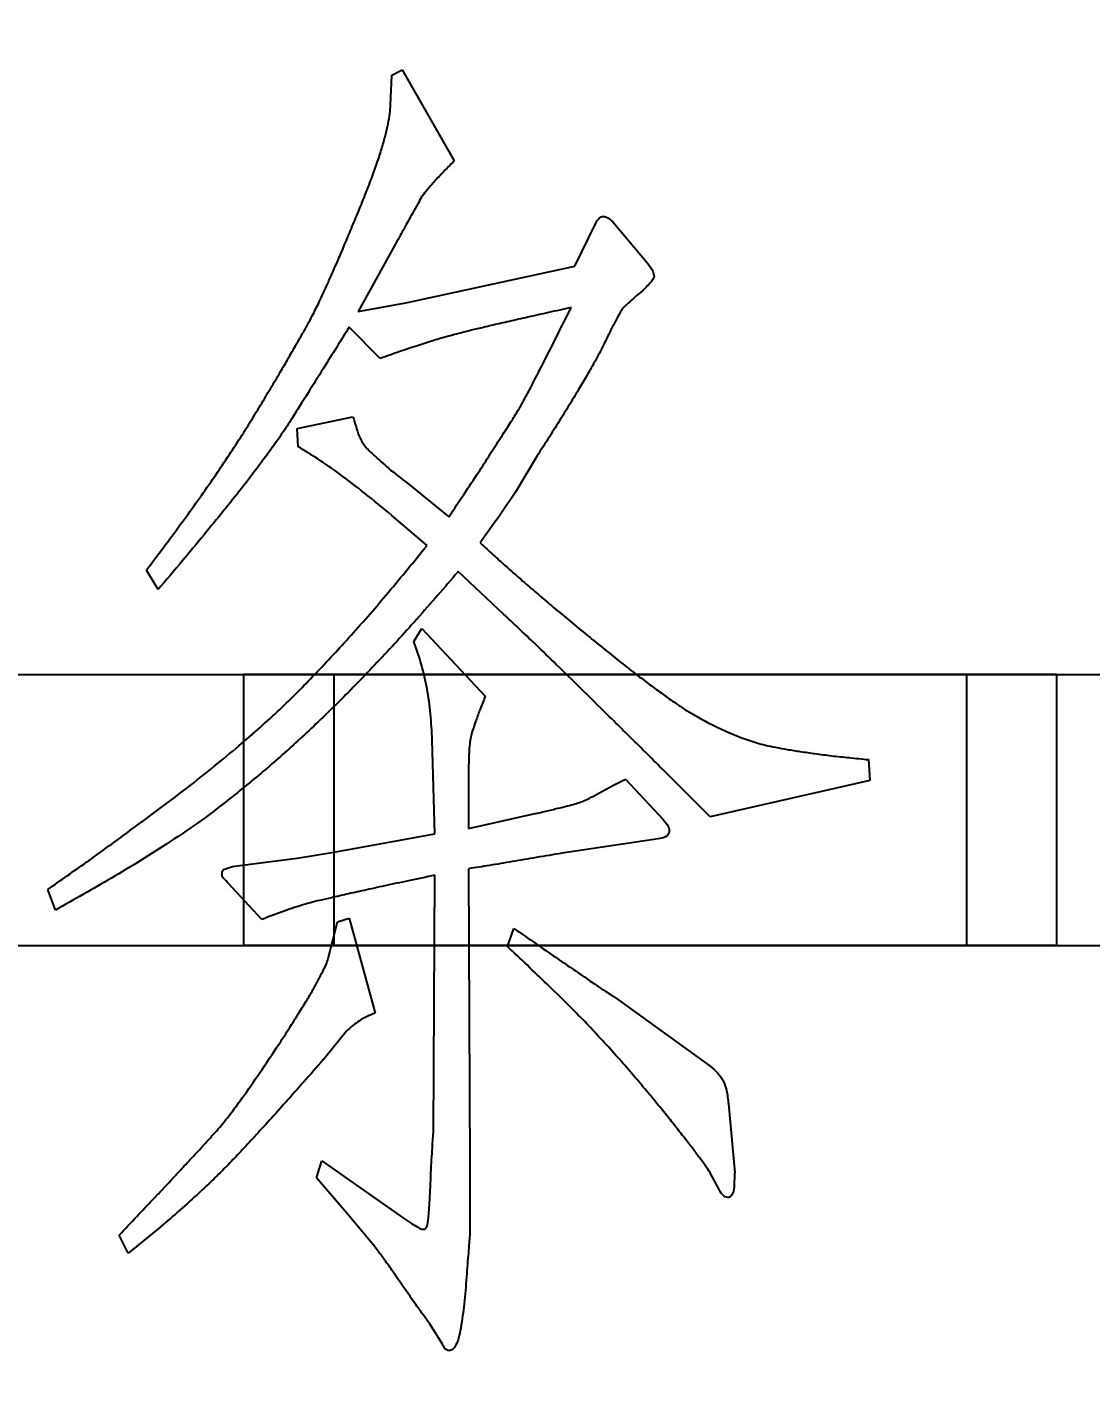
# Model space of a CAD drawing. Header units: millimetres. Extents: x 2 to 292, y 3 to 207.
# Drawn here: x 163.38 to 169.27, y 114 to 121.52 of the extents above; entities that cross this region are included whole.
import ezdxf

# ---------------------------------------------------------------- set-up
doc = ezdxf.new("R2010")
doc.units = ezdxf.units.MM
doc.layers.add('图框', color=7, linetype='Continuous')
doc.styles.add('SLDTEXTSTYLE2', font='TXT', dxfattribs={"width": 0.7})
doc.dimstyles.new('SLDDIMSTYLE2', dxfattribs={"dimtxt": 3.5, "dimasz": 4.08, "dimexe": 0, "dimexo": 0.0625, "dimgap": 0.875, "dimtad": 0, "dimtih": 1, "dimtoh": 1, "dimlfac": 2, "dimrnd": 1e-09, "dimzin": 12, "dimdsep": 46, "dimtxsty": 'SLDTEXTSTYLE2', "dimsah": 1, "dimcen": 0.09, "dimadec": 0, "dimazin": 3, "dimtfac": 1, "dimtofl": 0, "dimtmove": 0, "dimatfit": 3, "dimfxl": 0, "dimfrac": 2, "dimtolj": 1, "dimtzin": 12, "dimarcsym": 0})

# ---------------------------------------------------------------- blocks, each defined once
blk = doc.blocks.new('_D_13')
at = {"layer": '图框'}
for p, q in [((161.5831, 113.4403), (161.5831, 142.8713)), ((154.5831, 141.8553), (161.5831, 141.8553))]:
    blk.add_line(p, q, dxfattribs=at)
blk.add_solid([(161.5831, 141.8553), (157.5031, 142.3633), (157.5031, 141.3473)], dxfattribs=at)
at = {"layer": '图框', "insert": (159.237, 142.8713), "char_height": 3.5, "attachment_point": 1, "rotation": 90, "style": 'SLDTEXTSTYLE2'}
blk.add_mtext('227', dxfattribs=at)
blk = doc.blocks.new('_D_14')
at = {"layer": '图框'}
for p, q in [((172.0831, 113.4403), (172.0831, 142.8713)), ((161.5831, 141.8553), (172.0831, 141.8553))]:
    blk.add_line(p, q, dxfattribs=at)
blk.add_solid([(172.0831, 141.8553), (168.0031, 142.3633), (168.0031, 141.3473)], dxfattribs=at)
at = {"layer": '图框', "insert": (169.737, 142.8713), "char_height": 3.5, "attachment_point": 1, "rotation": 90, "style": 'SLDTEXTSTYLE2'}
blk.add_mtext('248', dxfattribs=at)
blk = doc.blocks.new('_D_15')
at = {"layer": '图框'}
for p, q in [((179.0831, 113.4403), (179.0831, 142.8713)), ((172.0831, 141.8553), (179.0831, 141.8553))]:
    blk.add_line(p, q, dxfattribs=at)
blk.add_solid([(179.0831, 141.8553), (175.0031, 142.3633), (175.0031, 141.3473)], dxfattribs=at)
at = {"layer": '图框', "insert": (176.737, 142.8713), "char_height": 3.5, "attachment_point": 1, "rotation": 90, "style": 'SLDTEXTSTYLE2'}
blk.add_mtext('262', dxfattribs=at)
blk = doc.blocks.new('_D_16')
at = {"layer": '图框'}
for p, q in [((189.5831, 113.4403), (189.5831, 142.8713)), ((179.0831, 141.8553), (189.5831, 141.8553))]:
    blk.add_line(p, q, dxfattribs=at)
blk.add_solid([(189.5831, 141.8553), (185.5031, 142.3633), (185.5031, 141.3473)], dxfattribs=at)
at = {"layer": '图框', "insert": (187.237, 142.8713), "char_height": 3.5, "attachment_point": 1, "rotation": 90, "style": 'SLDTEXTSTYLE2'}
blk.add_mtext('283', dxfattribs=at)

msp = doc.modelspace()

# ---------------------------------------------------------------- linework, layer by layer
at = {"color": 7, "linetype": 'Continuous', "lineweight": 25}
for p, q in [((165.40201156, 121.25850721), (165.45954406, 121.28727346)), ((165.45954406, 121.28727346), (165.74720653, 120.78333141)), ((165.39561906, 121.09336764), (165.40201156, 121.25850721)), ((166.62510979, 120.44559436), (166.81901561, 120.21546438)), ((166.41628814, 120.20161396), (166.53135313, 120.43813644)), ((165.43077781, 120.33798728), (165.21556366, 119.94911023)), ((165.48831031, 120.00025023), (166.41628814, 120.20161396)), ((165.21556366, 119.94911023), (165.48831031, 120.00025023)), ((165.33808657, 119.69021401), (165.16548908, 119.86281149)), ((164.87782661, 119.30240237), (165.18679741, 119.36739278)), ((164.88421911, 119.2011878), (164.87782661, 119.30240237)), ((166.2074665, 119.15111322), (166.08600901, 118.94974948)), ((165.48831031, 118.99982406), (165.71844029, 118.81337616)), ((165.5969828, 118.65462909), (165.40201156, 118.82083408)), ((164.10753042, 118.4106487), (164.04360543, 118.51825577)), ((166.02101859, 118.27427537), (165.76958028, 118.51079785)), ((165.52453447, 118.12298622), (165.56821655, 118.19436913)), ((165.56821655, 118.19436913), (165.91980402, 117.82040791)), ((161.95808136, 117.94026728), (171.70808136, 117.94026728)), ((164.58308136, 117.94026728), (165.08308136, 117.94026728)), ((165.08308136, 117.94026728), (164.58308136, 117.94026728)), ((164.58308136, 116.44026728), (164.58308136, 117.94026728)), ((168.58308136, 117.94026728), (165.08308136, 117.94026728)), ((165.08308136, 116.44026728), (165.08308136, 117.94026728)), ((168.58308136, 117.94026728), (169.08308136, 117.94026728)), ((169.08308136, 117.94026728), (168.58308136, 117.94026728)), ((168.58308136, 117.94026728), (168.58308136, 116.44026728)), ((169.08308136, 117.94026728), (169.08308136, 116.44026728)), ((165.63959946, 117.05863506), (165.62574904, 117.57642751)), ((168.04211384, 117.46882044), (168.04850634, 117.35375545)), ((165.82711278, 117.40383003), (165.82711278, 117.08740131)), ((166.62510979, 117.3249892), (166.6964927, 117.36014795)), ((166.6964927, 117.36014795), (166.90531435, 117.13747588)), ((166.53135313, 117.27384921), (166.62510979, 117.3249892)), ((168.04850634, 117.35375545), (167.16421058, 117.15239172)), ((165.82711278, 117.08740131), (166.17870025, 117.16624213)), ((165.09304075, 116.95742048), (165.63959946, 117.05863506)), ((166.87654811, 117.02986881), (166.34490523, 116.95102798)), ((164.69031329, 116.89988799), (164.87782661, 116.92226174)), ((164.87782661, 116.92226174), (165.09304075, 116.95742048)), ((164.53263163, 116.87857966), (164.69031329, 116.89988799)), ((165.82711278, 116.86472924), (165.83350528, 115.22505313)), ((164.68285537, 116.58345926), (164.49640747, 116.784823)), ((165.63214154, 115.40404311), (165.63959946, 116.82850508)), ((163.53966338, 116.63459926), (163.49704672, 116.74966425)), ((165.05042409, 116.36824512), (165.10049867, 116.56960885)), ((165.10049867, 116.56960885), (165.16548908, 116.59091718)), ((165.16548908, 116.59091718), (165.30932032, 116.06566681)), ((166.04232693, 116.43323553), (166.07855109, 116.53338468)), ((54.33308136, 116.44026728), (191.83308136, 116.44026728)), ((164.58308136, 116.44026728), (165.08308136, 116.44026728)), ((165.08308136, 116.44026728), (164.58308136, 116.44026728)), ((168.58308136, 116.44026728), (165.08308136, 116.44026728)), ((168.58308136, 116.44026728), (169.08308136, 116.44026728)), ((169.08308136, 116.44026728), (168.58308136, 116.44026728)), ((166.63896021, 116.15196555), (167.16421058, 115.77161183)), ((165.15057325, 115.96551765), (165.03550826, 115.82168641)), ((167.26542516, 115.56279018), (167.3005839, 115.18137105)), ((164.98543368, 115.1526048), (165.01419993, 115.24636146)), ((165.01419993, 115.24636146), (165.46700197, 114.92993274)), ((165.83350528, 115.22505313), (165.83350528, 114.83617608)), ((167.21428516, 115.08761439), (167.16421058, 115.18137105)), ((165.15057325, 114.95869898), (164.98543368, 115.1526048)), ((165.3018624, 114.77864358), (165.15057325, 114.95869898)), ((165.46700197, 114.92993274), (165.51068405, 114.90116649)), ((165.51068405, 114.90116649), (165.5458428, 114.87985816)), ((163.94239085, 114.73602692), (163.89231627, 114.83617608)), ((165.68328154, 114.23208488), (165.61083321, 114.34714987))]:
    msp.add_line(p, q, dxfattribs=at)
for points, knots in [([(164.04360543, 118.51825577), (164.10644054, 118.60182372), (164.22725935, 118.76250744), (164.39601238, 118.99787942), (164.54464094, 119.21823309), (164.65330832, 119.39335228), (164.73022962, 119.52378114), (164.78254563, 119.61030455), (164.82827933, 119.68940602), (164.86876891, 119.76027627), (164.90533439, 119.82219319), (164.93449358, 119.87729392), (164.96111838, 119.92252269), (164.98094012, 119.96414326), (165.002107, 120.00472101), (165.02264561, 120.05230261), (165.04867937, 120.10681078), (165.07615253, 120.17080547), (165.10817522, 120.24220437), (165.14241554, 120.32291902), (165.17918692, 120.41191914), (165.21914043, 120.50637604), (165.25745012, 120.60193827), (165.29272768, 120.69304966), (165.32262019, 120.77723353), (165.34737946, 120.85391591), (165.36658846, 120.92367257), (165.38172244, 120.98608956), (165.39206428, 121.04191735), (165.39448802, 121.07699746), (165.39561906, 121.09336764)], [0, 0, 0, 0, 0.1069455138, 0.2056339016, 0.2962099971, 0.3787670385, 0.4163960685, 0.4510968774, 0.4821873252, 0.5098527382, 0.5345894352, 0.5557244472, 0.5736131576, 0.5882342786, 0.6028553995, 0.6204127744, 0.6412174085, 0.664638826, 0.6916379701, 0.7212590801, 0.754316165, 0.7901396611, 0.8261615251, 0.8596233086, 0.8900704361, 0.9175275746, 0.9420284234, 0.9640561652, 0.9832267677, 1, 1, 1, 1]), ([(164.04360543, 118.51825577), (164.10644054, 118.60182372), (164.22725935, 118.76250744), (164.39601238, 118.99787942), (164.54464094, 119.21823309), (164.65330832, 119.39335228), (164.73022962, 119.52378114), (164.78254563, 119.61030455), (164.82827933, 119.68940602), (164.86876891, 119.76027627), (164.90533439, 119.82219319), (164.93449358, 119.87729392), (164.96111838, 119.92252269), (164.98094012, 119.96414326), (165.002107, 120.00472101), (165.02264561, 120.05230261), (165.04867937, 120.10681078), (165.07615253, 120.17080547), (165.10817522, 120.24220437), (165.14241554, 120.32291902), (165.17918692, 120.41191914), (165.21914043, 120.50637604), (165.25745012, 120.60193827), (165.29272768, 120.69304966), (165.32262019, 120.77723353), (165.34737946, 120.85391591), (165.36658846, 120.92367257), (165.38172244, 120.98608956), (165.39206428, 121.04191735), (165.39448802, 121.07699746), (165.39561906, 121.09336764)], [0, 0, 0, 0, 0.1069455138, 0.2056339016, 0.2962099971, 0.3787670385, 0.4163960685, 0.4510968774, 0.4821873252, 0.5098527382, 0.5345894352, 0.5557244472, 0.5736131576, 0.5882342786, 0.6028553995, 0.6204127744, 0.6412174085, 0.664638826, 0.6916379701, 0.7212590801, 0.754316165, 0.7901396611, 0.8261615251, 0.8596233086, 0.8900704361, 0.9175275746, 0.9420284234, 0.9640561652, 0.9832267677, 1, 1, 1, 1]), ([(165.74720653, 120.78333141), (165.72537905, 120.76147065), (165.68543741, 120.72146811), (165.63383373, 120.66542544), (165.59463244, 120.62095251), (165.56609265, 120.58224401), (165.54338025, 120.53947411), (165.51253291, 120.48715679), (165.47482297, 120.41788485), (165.44643095, 120.36638195), (165.43077781, 120.33798728)], [0, 0, 0, 0, 0.1684833789, 0.3083040748, 0.4154592895, 0.4917968585, 0.5698839559, 0.6792058924, 0.8231392548, 1, 1, 1, 1]), ([(165.74720653, 120.78333141), (165.72537905, 120.76147065), (165.68543741, 120.72146811), (165.63383373, 120.66542544), (165.59463244, 120.62095251), (165.56609265, 120.58224401), (165.54338025, 120.53947411), (165.51253291, 120.48715679), (165.47482297, 120.41788485), (165.44643095, 120.36638195), (165.43077781, 120.33798728)], [0, 0, 0, 0, 0.1684833789, 0.3083040748, 0.4154592895, 0.4917968585, 0.5698839559, 0.6792058924, 0.8231392548, 1, 1, 1, 1]), ([(166.53135313, 120.43813644), (166.53668665, 120.44813757), (166.5459431, 120.4654948), (166.57301548, 120.48048197), (166.60204182, 120.46860172), (166.61658468, 120.45409707), (166.62510979, 120.44559436)], [0, 0, 0, 0, 0.279890712, 0.4857578938, 0.6985484776, 1, 1, 1, 1]), ([(166.53135313, 120.43813644), (166.53668665, 120.44813757), (166.5459431, 120.4654948), (166.57301548, 120.48048197), (166.60204182, 120.46860172), (166.61658468, 120.45409707), (166.62510979, 120.44559436)], [0, 0, 0, 0, 0.279890712, 0.4857578938, 0.6985484776, 1, 1, 1, 1]), ([(166.85523977, 120.14408147), (166.8530828, 120.13819518), (166.84785794, 120.12393681), (166.82799583, 120.10470521), (166.80510139, 120.07707347), (166.77188117, 120.05054858), (166.7400946, 120.02277105), (166.71386044, 119.99774916), (166.69293263, 119.98008653), (166.67664835, 119.96320748), (166.66202382, 119.937741), (166.64076339, 119.89782286), (166.60980428, 119.83884236), (166.58037694, 119.77580259), (166.54918149, 119.71465743), (166.51821899, 119.65876), (166.48172049, 119.59386408), (166.43819622, 119.52137414), (166.38921376, 119.44038712), (166.33448982, 119.35104142), (166.27299125, 119.25398931), (166.2298543, 119.18626283), (166.2074665, 119.15111322)], [0, 0, 0, 0, 0.0155806395, 0.0377410571, 0.06804773, 0.1059822481, 0.1439167662, 0.1742234392, 0.1969687584, 0.2127524115, 0.2328008729, 0.2703240216, 0.3265857608, 0.4000022873, 0.4450887127, 0.4989878471, 0.5605135071, 0.6321188978, 0.7113743041, 0.7982840468, 0.8953106922, 1, 1, 1, 1]), ([(166.85523977, 120.14408147), (166.8530828, 120.13819518), (166.84785794, 120.12393681), (166.82799583, 120.10470521), (166.80510139, 120.07707347), (166.77188117, 120.05054858), (166.7400946, 120.02277105), (166.71386044, 119.99774916), (166.69293263, 119.98008653), (166.67664835, 119.96320748), (166.66202382, 119.937741), (166.64076339, 119.89782286), (166.60980428, 119.83884236), (166.58037694, 119.77580259), (166.54918149, 119.71465743), (166.51821899, 119.65876), (166.48172049, 119.59386408), (166.43819622, 119.52137414), (166.38921376, 119.44038712), (166.33448982, 119.35104142), (166.27299125, 119.25398931), (166.2298543, 119.18626283), (166.2074665, 119.15111322)], [0, 0, 0, 0, 0.0155806395, 0.0377410571, 0.06804773, 0.1059822481, 0.1439167662, 0.1742234392, 0.1969687584, 0.2127524115, 0.2328008729, 0.2703240216, 0.3265857608, 0.4000022873, 0.4450887127, 0.4989878471, 0.5605135071, 0.6321188978, 0.7113743041, 0.7982840468, 0.8953106922, 1, 1, 1, 1]), ([(166.81901561, 120.21546438), (166.82963904, 120.20189995), (166.84653315, 120.18032886), (166.8528829, 120.1538936), (166.85523977, 120.14408147)], [0, 0, 0, 0, 0.6288241685, 1, 1, 1, 1]), ([(166.81901561, 120.21546438), (166.82963904, 120.20189995), (166.84653315, 120.18032886), (166.8528829, 120.1538936), (166.85523977, 120.14408147)], [0, 0, 0, 0, 0.6288241685, 1, 1, 1, 1]), ([(166.39497981, 119.97148398), (166.35306972, 119.96226784), (166.27312452, 119.94468767), (166.15907623, 119.91932331), (166.05701463, 119.89528754), (165.96605367, 119.87605121), (165.88730748, 119.855693), (165.81930854, 119.84110273), (165.7636423, 119.82514233), (165.70288918, 119.8098586), (165.63075817, 119.78854956), (165.54095163, 119.75994971), (165.44235068, 119.72650837), (165.37393803, 119.70269391), (165.33808657, 119.69021401)], [0, 0, 0, 0, 0.1175947467, 0.2243167665, 0.3201679236, 0.4049331863, 0.4790514932, 0.543025511, 0.5954350684, 0.6376890044, 0.7146904112, 0.8014873256, 0.8959699989, 1, 1, 1, 1]), ([(166.39497981, 119.97148398), (166.35306972, 119.96226784), (166.27312452, 119.94468767), (166.15907623, 119.91932331), (166.05701463, 119.89528754), (165.96605367, 119.87605121), (165.88730748, 119.855693), (165.81930854, 119.84110273), (165.7636423, 119.82514233), (165.70288918, 119.8098586), (165.63075817, 119.78854956), (165.54095163, 119.75994971), (165.44235068, 119.72650837), (165.37393803, 119.70269391), (165.33808657, 119.69021401)], [0, 0, 0, 0, 0.1175947467, 0.2243167665, 0.3201679236, 0.4049331863, 0.4790514932, 0.543025511, 0.5954350684, 0.6376890044, 0.7146904112, 0.8014873256, 0.8959699989, 1, 1, 1, 1]), ([(165.71844029, 118.81337616), (165.74677203, 118.85640056), (165.8004559, 118.93792453), (165.87794534, 119.05295008), (165.94505066, 119.15654695), (166.00302539, 119.24786368), (166.05347819, 119.32552156), (166.09447939, 119.3905777), (166.1251731, 119.44384576), (166.15757689, 119.50222211), (166.1967363, 119.57945378), (166.25253075, 119.68667342), (166.31948951, 119.82047411), (166.36834875, 119.91821153), (166.39497981, 119.97148398)], [0, 0, 0, 0, 0.1150717431, 0.2180414985, 0.3097967858, 0.3907791034, 0.459654414, 0.5166669904, 0.5625206224, 0.5969628459, 0.6657970274, 0.7559156423, 0.866960143, 1, 1, 1, 1]), ([(165.71844029, 118.81337616), (165.74677203, 118.85640056), (165.8004559, 118.93792453), (165.87794534, 119.05295008), (165.94505066, 119.15654695), (166.00302539, 119.24786368), (166.05347819, 119.32552156), (166.09447939, 119.3905777), (166.1251731, 119.44384576), (166.15757689, 119.50222211), (166.1967363, 119.57945378), (166.25253075, 119.68667342), (166.31948951, 119.82047411), (166.36834875, 119.91821153), (166.39497981, 119.97148398)], [0, 0, 0, 0, 0.1150717431, 0.2180414985, 0.3097967858, 0.3907791034, 0.459654414, 0.5166669904, 0.5625206224, 0.5969628459, 0.6657970274, 0.7559156423, 0.866960143, 1, 1, 1, 1]), ([(165.16548908, 119.86281149), (165.14281481, 119.82619803), (165.09518697, 119.74929058), (165.01886807, 119.62861033), (164.93635449, 119.49577302), (164.86159254, 119.37647013), (164.7935841, 119.27106144), (164.72893624, 119.1805828), (164.65344383, 119.07879679), (164.56718361, 118.96524583), (164.46777884, 118.84244931), (164.35809206, 118.70816443), (164.23739833, 118.56255618), (164.15206146, 118.46273699), (164.10753042, 118.4106487)], [0, 0, 0, 0, 0.0717867522, 0.15078978265, 0.23801291925, 0.33245285527, 0.38548770816, 0.44707991192, 0.51776468459, 0.59673887656, 0.68475394893, 0.7810950886, 0.88576961566, 1, 1, 1, 1]), ([(165.16548908, 119.86281149), (165.14281481, 119.82619803), (165.09518697, 119.74929058), (165.01886807, 119.62861033), (164.93635449, 119.49577302), (164.86159254, 119.37647013), (164.7935841, 119.27106144), (164.72893624, 119.1805828), (164.65344383, 119.07879679), (164.56718361, 118.96524583), (164.46777884, 118.84244931), (164.35809206, 118.70816443), (164.23739833, 118.56255618), (164.15206146, 118.46273699), (164.10753042, 118.4106487)], [0, 0, 0, 0, 0.0717867522, 0.15078978265, 0.23801291925, 0.33245285527, 0.38548770816, 0.44707991192, 0.51776468459, 0.59673887656, 0.68475394893, 0.7810950886, 0.88576961566, 1, 1, 1, 1]), ([(165.18679741, 119.36739278), (165.19253769, 119.34896387), (165.204985, 119.30900228), (165.22112714, 119.25277901), (165.25528055, 119.19751362), (165.31209855, 119.14581904), (165.38932239, 119.07511323), (165.45264581, 119.02695011), (165.48831031, 118.99982406)], [0, 0, 0, 0, 0.1185392581, 0.2570427665, 0.3568163485, 0.5124286805, 0.72539404, 1, 1, 1, 1]), ([(165.18679741, 119.36739278), (165.19253769, 119.34896387), (165.204985, 119.30900228), (165.22112714, 119.25277901), (165.25528055, 119.19751362), (165.31209855, 119.14581904), (165.38932239, 119.07511323), (165.45264581, 119.02695011), (165.48831031, 118.99982406)], [0, 0, 0, 0, 0.1185392581, 0.2570427665, 0.3568163485, 0.5124286805, 0.72539404, 1, 1, 1, 1]), ([(165.40201156, 118.82083408), (165.35184196, 118.86235401), (165.25756326, 118.94037825), (165.12107776, 119.04529923), (164.99889785, 119.13123791), (164.9203174, 119.17916914), (164.88421911, 119.2011878)], [0, 0, 0, 0, 0.30372673111, 0.57076320858, 0.80281717399, 1, 1, 1, 1]), ([(165.40201156, 118.82083408), (165.35184196, 118.86235401), (165.25756326, 118.94037825), (165.12107776, 119.04529923), (164.99889785, 119.13123791), (164.9203174, 119.17916914), (164.88421911, 119.2011878)], [0, 0, 0, 0, 0.30372673111, 0.57076320858, 0.80281717399, 1, 1, 1, 1]), ([(166.08600901, 118.94974948), (166.05679946, 118.90588202), (165.99372253, 118.81115186), (165.92691057, 118.71901515), (165.89103777, 118.66954492)], [0, 0, 0, 0, 0.4630780735, 1, 1, 1, 1]), ([(166.08600901, 118.94974948), (166.05679946, 118.90588202), (165.99372253, 118.81115186), (165.92691057, 118.71901515), (165.89103777, 118.66954492)], [0, 0, 0, 0, 0.4630780735, 1, 1, 1, 1]), ([(163.49704672, 116.74966425), (163.56927907, 116.80025268), (163.70900921, 116.89811365), (163.9090792, 117.04301153), (164.09343584, 117.17981558), (164.26306303, 117.30638055), (164.41471823, 117.42774577), (164.55091051, 117.5401641), (164.6714998, 117.64442826), (164.81364215, 117.77471735), (164.98141543, 117.94428511), (165.18249424, 118.16173439), (165.38966199, 118.39978156), (165.52644557, 118.56792175), (165.5969828, 118.65462909)], [0, 0, 0, 0, 0.0928729153, 0.1796583589, 0.2601490801, 0.3346541224, 0.4025291484, 0.4646884604, 0.5206328414, 0.5703985351, 0.6677241559, 0.7717372516, 0.8822883603, 1, 1, 1, 1]), ([(163.49704672, 116.74966425), (163.56927907, 116.80025268), (163.70900921, 116.89811365), (163.9090792, 117.04301153), (164.09343584, 117.17981558), (164.26306303, 117.30638055), (164.41471823, 117.42774577), (164.55091051, 117.5401641), (164.6714998, 117.64442826), (164.81364215, 117.77471735), (164.98141543, 117.94428511), (165.18249424, 118.16173439), (165.38966199, 118.39978156), (165.52644557, 118.56792175), (165.5969828, 118.65462909)], [0, 0, 0, 0, 0.0928729153, 0.1796583589, 0.2601490801, 0.3346541224, 0.4025291484, 0.4646884604, 0.5206328414, 0.5703985351, 0.6677241559, 0.7717372516, 0.8822883603, 1, 1, 1, 1]), ([(165.89103777, 118.66954492), (165.90731147, 118.65420576), (165.94170016, 118.62179188), (165.99755229, 118.57185038), (166.05935779, 118.5160628), (166.12871913, 118.45544922), (166.20502657, 118.38968866), (166.28857492, 118.31911789), (166.37873698, 118.24377344), (166.47356703, 118.1656481), (166.56834203, 118.0885209), (166.65887361, 118.0160275), (166.74266192, 117.9502916), (166.81933392, 117.89114257), (166.89032171, 117.84018577), (166.95344652, 117.79445792), (167.00998437, 117.75559345), (167.10518215, 117.69725653), (167.23966749, 117.62698408), (167.37849955, 117.57311778), (167.4731998, 117.54766007), (167.52948939, 117.53616249), (167.59382757, 117.52470272), (167.66697312, 117.51281131), (167.74870232, 117.50135997), (167.83884757, 117.48941904), (167.93765847, 117.47902667), (168.00624069, 117.47232557), (168.04211384, 117.46882044)], [0, 0, 0, 0, 0.0265178099, 0.0560359806, 0.08884089, 0.1252485364, 0.1652625239, 0.2082920246, 0.2549329907, 0.3045941861, 0.3539886102, 0.3998299083, 0.4421214978, 0.4802773524, 0.5146452663, 0.5457319548, 0.5727138616, 0.5959715195, 0.6780961654, 0.7523262054, 0.7719392869, 0.7943226471, 0.8204259064, 0.8494350004, 0.8821912178, 0.9182857585, 0.9572579104, 1, 1, 1, 1]), ([(165.89103777, 118.66954492), (165.90731147, 118.65420576), (165.94170016, 118.62179188), (165.99755229, 118.57185038), (166.05935779, 118.5160628), (166.12871913, 118.45544922), (166.20502657, 118.38968866), (166.28857492, 118.31911789), (166.37873698, 118.24377344), (166.47356703, 118.1656481), (166.56834203, 118.0885209), (166.65887361, 118.0160275), (166.74266192, 117.9502916), (166.81933392, 117.89114257), (166.89032171, 117.84018577), (166.95344652, 117.79445792), (167.00998437, 117.75559345), (167.10518215, 117.69725653), (167.23966749, 117.62698408), (167.37849955, 117.57311778), (167.4731998, 117.54766007), (167.52948939, 117.53616249), (167.59382757, 117.52470272), (167.66697312, 117.51281131), (167.74870232, 117.50135997), (167.83884757, 117.48941904), (167.93765847, 117.47902667), (168.00624069, 117.47232557), (168.04211384, 117.46882044)], [0, 0, 0, 0, 0.0265178099, 0.0560359806, 0.08884089, 0.1252485364, 0.1652625239, 0.2082920246, 0.2549329907, 0.3045941861, 0.3539886102, 0.3998299083, 0.4421214978, 0.4802773524, 0.5146452663, 0.5457319548, 0.5727138616, 0.5959715195, 0.6780961654, 0.7523262054, 0.7719392869, 0.7943226471, 0.8204259064, 0.8494350004, 0.8821912178, 0.9182857585, 0.9572579104, 1, 1, 1, 1]), ([(165.76958028, 118.51079785), (165.69372542, 118.42228411), (165.5470421, 118.25112185), (165.32636859, 118.01024637), (165.11465404, 117.79272963), (164.91168202, 117.59806985), (164.71739605, 117.42447684), (164.5302534, 117.27141904), (164.35315131, 117.13333649), (164.12754235, 116.98136835), (163.85847082, 116.81488016), (163.64338979, 116.69325501), (163.53966338, 116.63459926)], [0, 0, 0, 0, 0.1191722348, 0.2304476879, 0.3339219269, 0.4294513411, 0.5179190904, 0.6002050058, 0.6766023471, 0.7474002734, 0.8781795772, 1, 1, 1, 1]), ([(165.76958028, 118.51079785), (165.69372542, 118.42228411), (165.5470421, 118.25112185), (165.32636859, 118.01024637), (165.11465404, 117.79272963), (164.91168202, 117.59806985), (164.71739605, 117.42447684), (164.5302534, 117.27141904), (164.35315131, 117.13333649), (164.12754235, 116.98136835), (163.85847082, 116.81488016), (163.64338979, 116.69325501), (163.53966338, 116.63459926)], [0, 0, 0, 0, 0.1191722348, 0.2304476879, 0.3339219269, 0.4294513411, 0.5179190904, 0.6002050058, 0.6766023471, 0.7474002734, 0.8781795772, 1, 1, 1, 1]), ([(167.16421058, 117.15239172), (167.09534841, 117.22132336), (166.96383559, 117.35296884), (166.77533948, 117.54056824), (166.60483925, 117.70851048), (166.45332317, 117.85851814), (166.31929647, 117.9887017), (166.20443538, 118.1015255), (166.10617929, 118.19358298), (166.04727795, 118.24939382), (166.02101859, 118.27427537)], [0, 0, 0, 0, 0.18248695643, 0.34851312679, 0.49808013671, 0.63071574477, 0.74783571897, 0.84802535012, 0.9322467579, 1, 1, 1, 1]), ([(167.16421058, 117.15239172), (167.09534841, 117.22132336), (166.96383559, 117.35296884), (166.77533948, 117.54056824), (166.60483925, 117.70851048), (166.45332317, 117.85851814), (166.31929647, 117.9887017), (166.20443538, 118.1015255), (166.10617929, 118.19358298), (166.04727795, 118.24939382), (166.02101859, 118.27427537)], [0, 0, 0, 0, 0.18248695643, 0.34851312679, 0.49808013671, 0.63071574477, 0.74783571897, 0.84802535012, 0.9322467579, 1, 1, 1, 1]), ([(165.62574904, 117.57642751), (165.62322758, 117.6247812), (165.61825989, 117.72004587), (165.59930578, 117.85989102), (165.56844881, 117.99433658), (165.53912705, 118.0802364), (165.52453447, 118.12298622)], [0, 0, 0, 0, 0.2601205471, 0.5124800636, 0.7573756307, 1, 1, 1, 1]), ([(165.62574904, 117.57642751), (165.62322758, 117.6247812), (165.61825989, 117.72004587), (165.59930578, 117.85989102), (165.56844881, 117.99433658), (165.53912705, 118.0802364), (165.52453447, 118.12298622)], [0, 0, 0, 0, 0.2601205471, 0.5124800636, 0.7573756307, 1, 1, 1, 1]), ([(165.91980402, 117.82040791), (165.91005453, 117.79632045), (165.89221043, 117.75223411), (165.87007923, 117.69126408), (165.85259475, 117.64251387), (165.84048911, 117.6020904), (165.83358107, 117.56279674), (165.82970014, 117.51826444), (165.82789478, 117.4642184), (165.82738873, 117.42513943), (165.82711278, 117.40383003)], [0, 0, 0, 0, 0.18074486476, 0.33081025038, 0.4511266113, 0.54105054249, 0.62391029021, 0.72813659643, 0.85175539195, 1, 1, 1, 1]), ([(165.91980402, 117.82040791), (165.91005453, 117.79632045), (165.89221043, 117.75223411), (165.87007923, 117.69126408), (165.85259475, 117.64251387), (165.84048911, 117.6020904), (165.83358107, 117.56279674), (165.82970014, 117.51826444), (165.82789478, 117.4642184), (165.82738873, 117.42513943), (165.82711278, 117.40383003)], [0, 0, 0, 0, 0.18074486476, 0.33081025038, 0.4511266113, 0.54105054249, 0.62391029021, 0.72813659643, 0.85175539195, 1, 1, 1, 1]), ([(166.17870025, 117.16624213), (166.20430879, 117.17176244), (166.25206506, 117.18205702), (166.31712209, 117.19852094), (166.37111451, 117.21064052), (166.42462249, 117.2259303), (166.47841432, 117.24359974), (166.5149028, 117.26444942), (166.53135313, 117.27384921)], [0, 0, 0, 0, 0.21220709789, 0.39573593008, 0.54367782655, 0.66026399579, 0.84683470237, 1, 1, 1, 1]), ([(166.17870025, 117.16624213), (166.20430879, 117.17176244), (166.25206506, 117.18205702), (166.31712209, 117.19852094), (166.37111451, 117.21064052), (166.42462249, 117.2259303), (166.47841432, 117.24359974), (166.5149028, 117.26444942), (166.53135313, 117.27384921)], [0, 0, 0, 0, 0.21220709789, 0.39573593008, 0.54367782655, 0.66026399579, 0.84683470237, 1, 1, 1, 1]), ([(166.90531435, 117.13747588), (166.91522847, 117.1252279), (166.93189505, 117.10463786), (166.94263892, 117.06628159), (166.91755951, 117.03499807), (166.89210174, 117.03181409), (166.87654811, 117.02986881)], [0, 0, 0, 0, 0.30797930404, 0.51774275661, 0.70536089227, 1, 1, 1, 1]), ([(166.90531435, 117.13747588), (166.91522847, 117.1252279), (166.93189505, 117.10463786), (166.94263892, 117.06628159), (166.91755951, 117.03499807), (166.89210174, 117.03181409), (166.87654811, 117.02986881)], [0, 0, 0, 0, 0.30797930404, 0.51774275661, 0.70536089227, 1, 1, 1, 1]), ([(166.34490523, 116.95102798), (166.29733219, 116.9427673), (166.20506286, 116.92674547), (166.07100607, 116.90502536), (165.94626373, 116.88281028), (165.865849, 116.87060743), (165.82711278, 116.86472924)], [0, 0, 0, 0, 0.2759410108, 0.5351957356, 0.776101176, 1, 1, 1, 1]), ([(166.34490523, 116.95102798), (166.29733219, 116.9427673), (166.20506286, 116.92674547), (166.07100607, 116.90502536), (165.94626373, 116.88281028), (165.865849, 116.87060743), (165.82711278, 116.86472924)], [0, 0, 0, 0, 0.2759410108, 0.5351957356, 0.776101176, 1, 1, 1, 1]), ([(164.49640747, 116.784823), (164.4891698, 116.79290344), (164.47793397, 116.80544758), (164.46191093, 116.82190833), (164.46253586, 116.83694698), (164.46151891, 116.85465908), (164.4924003, 116.8705676), (164.51632795, 116.87533279), (164.53263163, 116.87857966)], [0, 0, 0, 0, 0.2162821225, 0.3357581051, 0.4193797598, 0.5030014144, 0.6613581088, 1, 1, 1, 1]), ([(164.49640747, 116.784823), (164.4891698, 116.79290344), (164.47793397, 116.80544758), (164.46191093, 116.82190833), (164.46253586, 116.83694698), (164.46151891, 116.85465908), (164.4924003, 116.8705676), (164.51632795, 116.87533279), (164.53263163, 116.87857966)], [0, 0, 0, 0, 0.2162821225, 0.3357581051, 0.4193797598, 0.5030014144, 0.6613581088, 1, 1, 1, 1]), ([(165.63959946, 116.82850508), (165.59095966, 116.81814091), (165.49865319, 116.79847224), (165.3680409, 116.77168188), (165.25406861, 116.74508091), (165.15534916, 116.72461185), (165.07325653, 116.70482065), (165.00652426, 116.6905648), (164.95653219, 116.6777173), (164.89116453, 116.65937401), (164.80116678, 116.62959289), (164.72390816, 116.59946714), (164.68285537, 116.58345926)], [0, 0, 0, 0, 0.1508351421, 0.2862483386, 0.4043636726, 0.5057731661, 0.5919965358, 0.6604592989, 0.7127079043, 0.7485130033, 0.8663677542, 1, 1, 1, 1]), ([(165.63959946, 116.82850508), (165.59095966, 116.81814091), (165.49865319, 116.79847224), (165.3680409, 116.77168188), (165.25406861, 116.74508091), (165.15534916, 116.72461185), (165.07325653, 116.70482065), (165.00652426, 116.6905648), (164.95653219, 116.6777173), (164.89116453, 116.65937401), (164.80116678, 116.62959289), (164.72390816, 116.59946714), (164.68285537, 116.58345926)], [0, 0, 0, 0, 0.1508351421, 0.2862483386, 0.4043636726, 0.5057731661, 0.5919965358, 0.6604592989, 0.7127079043, 0.7485130033, 0.8663677542, 1, 1, 1, 1]), ([(166.07855109, 116.53338468), (166.11949898, 116.50548324), (166.19627189, 116.45317103), (166.30231544, 116.37755261), (166.39552293, 116.31524845), (166.47289658, 116.26226726), (166.53489959, 116.21890654), (166.58274286, 116.18732941), (166.61548953, 116.16554321), (166.63289619, 116.15547355), (166.63896021, 116.15196555)], [0, 0, 0, 0, 0.2192546319, 0.4110789008, 0.5762718688, 0.7153194902, 0.826039548, 0.9110306289, 0.9690054584, 1, 1, 1, 1]), ([(166.07855109, 116.53338468), (166.11949898, 116.50548324), (166.19627189, 116.45317103), (166.30231544, 116.37755261), (166.39552293, 116.31524845), (166.47289658, 116.26226726), (166.53489959, 116.21890654), (166.58274286, 116.18732941), (166.61548953, 116.16554321), (166.63289619, 116.15547355), (166.63896021, 116.15196555)], [0, 0, 0, 0, 0.2192546319, 0.4110789008, 0.5762718688, 0.7153194902, 0.826039548, 0.9110306289, 0.9690054584, 1, 1, 1, 1]), ([(167.16421058, 115.18137105), (167.15540139, 115.19455887), (167.13641003, 115.22298996), (167.10401405, 115.2680616), (167.06563801, 115.31920149), (167.02075301, 115.37635707), (166.97077968, 115.44064324), (166.91446601, 115.51045191), (166.85237453, 115.58650178), (166.75934445, 115.69858438), (166.62950188, 115.84882041), (166.455174, 116.0359016), (166.25686917, 116.23200939), (166.1158039, 116.36431909), (166.04232693, 116.43323553)], [0, 0, 0, 0, 0.0282472384, 0.0608970387, 0.0988516606, 0.1421265877, 0.1903395823, 0.2438849021, 0.301878797, 0.3652155229, 0.503334774, 0.6555112997, 0.8205654244, 1, 1, 1, 1]), ([(167.16421058, 115.18137105), (167.15540139, 115.19455887), (167.13641003, 115.22298996), (167.10401405, 115.2680616), (167.06563801, 115.31920149), (167.02075301, 115.37635707), (166.97077968, 115.44064324), (166.91446601, 115.51045191), (166.85237453, 115.58650178), (166.75934445, 115.69858438), (166.62950188, 115.84882041), (166.455174, 116.0359016), (166.25686917, 116.23200939), (166.1158039, 116.36431909), (166.04232693, 116.43323553)], [0, 0, 0, 0, 0.0282472384, 0.0608970387, 0.0988516606, 0.1421265877, 0.1903395823, 0.2438849021, 0.301878797, 0.3652155229, 0.503334774, 0.6555112997, 0.8205654244, 1, 1, 1, 1]), ([(163.89231627, 114.83617608), (163.92493777, 114.87067327), (163.9872442, 114.93656225), (164.07711045, 115.0299851), (164.15672501, 115.11514273), (164.22705229, 115.19110911), (164.28915623, 115.25723025), (164.34221406, 115.31428104), (164.38576924, 115.36266378), (164.43668611, 115.41709471), (164.49914866, 115.49346747), (164.58077992, 115.60362698), (164.67610476, 115.74117358), (164.76244725, 115.87055262), (164.83373214, 115.97966109), (164.88258938, 116.05776193), (164.92646021, 116.1277513), (164.96366682, 116.190117), (164.99415437, 116.24525847), (165.01777403, 116.29290971), (165.03862863, 116.33207823), (165.0467957, 116.35711985), (165.05042409, 116.36824512)], [0, 0, 0, 0, 0.0737725033, 0.1409040496, 0.2014156076, 0.254907801, 0.3017571092, 0.3423673084, 0.375960286, 0.4029091204, 0.4581598456, 0.5291237148, 0.6159206554, 0.7181560001, 0.7708076418, 0.8184209266, 0.8612961485, 0.8991510181, 0.9312561996, 0.9591434848, 0.9818486294, 1, 1, 1, 1]), ([(163.89231627, 114.83617608), (163.92493777, 114.87067327), (163.9872442, 114.93656225), (164.07711045, 115.0299851), (164.15672501, 115.11514273), (164.22705229, 115.19110911), (164.28915623, 115.25723025), (164.34221406, 115.31428104), (164.38576924, 115.36266378), (164.43668611, 115.41709471), (164.49914866, 115.49346747), (164.58077992, 115.60362698), (164.67610476, 115.74117358), (164.76244725, 115.87055262), (164.83373214, 115.97966109), (164.88258938, 116.05776193), (164.92646021, 116.1277513), (164.96366682, 116.190117), (164.99415437, 116.24525847), (165.01777403, 116.29290971), (165.03862863, 116.33207823), (165.0467957, 116.35711985), (165.05042409, 116.36824512)], [0, 0, 0, 0, 0.0737725033, 0.1409040496, 0.2014156076, 0.254907801, 0.3017571092, 0.3423673084, 0.375960286, 0.4029091204, 0.4581598456, 0.5291237148, 0.6159206554, 0.7181560001, 0.7708076418, 0.8184209266, 0.8612961485, 0.8991510181, 0.9312561996, 0.9591434848, 0.9818486294, 1, 1, 1, 1]), ([(165.30932032, 116.06566681), (165.27962556, 116.05292619), (165.22138818, 116.02793927), (165.17386483, 115.98604861), (165.15057325, 115.96551765)], [0, 0, 0, 0, 0.5098917752, 1, 1, 1, 1]), ([(165.30932032, 116.06566681), (165.27962556, 116.05292619), (165.22138818, 116.02793927), (165.17386483, 115.98604861), (165.15057325, 115.96551765)], [0, 0, 0, 0, 0.5098917752, 1, 1, 1, 1]), ([(165.03550826, 115.82168641), (164.99968972, 115.78080069), (164.9307158, 115.70206916), (164.83077194, 115.5896234), (164.73903895, 115.48643457), (164.65364701, 115.39453588), (164.57747219, 115.31095212), (164.50777386, 115.23856104), (164.44654919, 115.17546136), (164.3380423, 115.07217428), (164.17429194, 114.92271644), (164.02121837, 114.79948618), (163.94239085, 114.73602692)], [0, 0, 0, 0, 0.105649809, 0.2034444307, 0.2924117711, 0.3739952659, 0.4472681129, 0.5122013036, 0.5693105426, 0.6181298362, 0.8033502759, 1, 1, 1, 1]), ([(165.03550826, 115.82168641), (164.99968972, 115.78080069), (164.9307158, 115.70206916), (164.83077194, 115.5896234), (164.73903895, 115.48643457), (164.65364701, 115.39453588), (164.57747219, 115.31095212), (164.50777386, 115.23856104), (164.44654919, 115.17546136), (164.3380423, 115.07217428), (164.17429194, 114.92271644), (164.02121837, 114.79948618), (163.94239085, 114.73602692)], [0, 0, 0, 0, 0.105649809, 0.2034444307, 0.2924117711, 0.3739952659, 0.4472681129, 0.5122013036, 0.5693105426, 0.6181298362, 0.8033502759, 1, 1, 1, 1]), ([(167.16421058, 115.77161183), (167.17910175, 115.75950762), (167.20711856, 115.73673428), (167.23873804, 115.69098413), (167.25880618, 115.63246607), (167.26301049, 115.58820863), (167.26542516, 115.56279018)], [0, 0, 0, 0, 0.2380216633, 0.447823104, 0.6828673117, 1, 1, 1, 1]), ([(167.16421058, 115.77161183), (167.17910175, 115.75950762), (167.20711856, 115.73673428), (167.23873804, 115.69098413), (167.25880618, 115.63246607), (167.26301049, 115.58820863), (167.26542516, 115.56279018)], [0, 0, 0, 0, 0.2380216633, 0.447823104, 0.6828673117, 1, 1, 1, 1]), ([(165.5458428, 114.87985816), (165.55282132, 114.87537806), (165.56493552, 114.86760093), (165.58906985, 114.86850877), (165.59945372, 114.89249875), (165.60424656, 114.92300624), (165.60827795, 114.96656067), (165.61074981, 115.02118679), (165.6158066, 115.08686142), (165.61827653, 115.16005942), (165.62084239, 115.23363055), (165.62576614, 115.29996502), (165.6285043, 115.3557725), (165.6310179, 115.38913098), (165.63214154, 115.40404311)], [0, 0, 0, 0, 0.042700078, 0.0741242501, 0.1087624277, 0.1631287346, 0.2387547043, 0.3325433552, 0.4466008131, 0.5788945233, 0.7111882336, 0.8270777627, 0.9226991262, 1, 1, 1, 1]), ([(165.5458428, 114.87985816), (165.55282132, 114.87537806), (165.56493552, 114.86760093), (165.58906985, 114.86850877), (165.59945372, 114.89249875), (165.60424656, 114.92300624), (165.60827795, 114.96656067), (165.61074981, 115.02118679), (165.6158066, 115.08686142), (165.61827653, 115.16005942), (165.62084239, 115.23363055), (165.62576614, 115.29996502), (165.6285043, 115.3557725), (165.6310179, 115.38913098), (165.63214154, 115.40404311)], [0, 0, 0, 0, 0.042700078, 0.0741242501, 0.1087624277, 0.1631287346, 0.2387547043, 0.3325433552, 0.4466008131, 0.5788945233, 0.7111882336, 0.8270777627, 0.9226991262, 1, 1, 1, 1]), ([(167.3005839, 115.18137105), (167.30022026, 115.17462677), (167.2989957, 115.15191555), (167.29740758, 115.11315752), (167.29561552, 115.07208699), (167.27105886, 115.03846236), (167.23351971, 115.05344703), (167.22163232, 115.07456323), (167.21428516, 115.08761439)], [0, 0, 0, 0, 0.09310563906, 0.31353159027, 0.53237662519, 0.66737048916, 0.79441375469, 1, 1, 1, 1]), ([(167.3005839, 115.18137105), (167.30022026, 115.17462677), (167.2989957, 115.15191555), (167.29740758, 115.11315752), (167.29561552, 115.07208699), (167.27105886, 115.03846236), (167.23351971, 115.05344703), (167.22163232, 115.07456323), (167.21428516, 115.08761439)], [0, 0, 0, 0, 0.09310563906, 0.31353159027, 0.53237662519, 0.66737048916, 0.79441375469, 1, 1, 1, 1]), ([(165.83350528, 114.83617608), (165.83245028, 114.82161459), (165.83008245, 114.78893285), (165.82593658, 114.73529745), (165.82022384, 114.67213763), (165.81373899, 114.57794665), (165.80468689, 114.459479), (165.78820424, 114.34780546), (165.77458381, 114.2704462), (165.75939632, 114.23130313), (165.74309355, 114.20199222), (165.72566471, 114.1976575), (165.71844029, 114.19586071)], [0, 0, 0, 0, 0.0656611175, 0.1473695312, 0.2419433386, 0.3508475541, 0.5720957675, 0.7753887676, 0.8602822099, 0.921977119, 0.9676587467, 1, 1, 1, 1]), ([(165.83350528, 114.83617608), (165.83245028, 114.82161459), (165.83008245, 114.78893285), (165.82593658, 114.73529745), (165.82022384, 114.67213763), (165.81373899, 114.57794665), (165.80468689, 114.459479), (165.78820424, 114.34780546), (165.77458381, 114.2704462), (165.75939632, 114.23130313), (165.74309355, 114.20199222), (165.72566471, 114.1976575), (165.71844029, 114.19586071)], [0, 0, 0, 0, 0.0656611175, 0.1473695312, 0.2419433386, 0.3508475541, 0.5720957675, 0.7753887676, 0.8602822099, 0.921977119, 0.9676587467, 1, 1, 1, 1]), ([(165.61083321, 114.34714987), (165.60619631, 114.35317212), (165.59163516, 114.37208365), (165.56290733, 114.41190211), (165.51986959, 114.47318894), (165.46608243, 114.54918697), (165.412984, 114.62782508), (165.36553828, 114.69444956), (165.33023328, 114.74293091), (165.30972927, 114.76874093), (165.3018624, 114.77864358)], [0, 0, 0, 0, 0.0429565104, 0.1348953456, 0.2774649159, 0.4662402179, 0.6611066057, 0.8137085877, 0.9285247173, 1, 1, 1, 1]), ([(165.61083321, 114.34714987), (165.60619631, 114.35317212), (165.59163516, 114.37208365), (165.56290733, 114.41190211), (165.51986959, 114.47318894), (165.46608243, 114.54918697), (165.412984, 114.62782508), (165.36553828, 114.69444956), (165.33023328, 114.74293091), (165.30972927, 114.76874093), (165.3018624, 114.77864358)], [0, 0, 0, 0, 0.0429565104, 0.1348953456, 0.2774649159, 0.4662402179, 0.6611066057, 0.8137085877, 0.9285247173, 1, 1, 1, 1]), ([(165.71844029, 114.19586071), (165.71274977, 114.19755118), (165.69533455, 114.20272467), (165.68813117, 114.22027154), (165.68328154, 114.23208488)], [0, 0, 0, 0, 0.3267556424, 1, 1, 1, 1]), ([(165.71844029, 114.19586071), (165.71274977, 114.19755118), (165.69533455, 114.20272467), (165.68813117, 114.22027154), (165.68328154, 114.23208488)], [0, 0, 0, 0, 0.3267556424, 1, 1, 1, 1])]:
    msp.add_open_spline(points, degree=3, knots=knots, dxfattribs=at)

# ---------------------------------------------------------------- dimensions: what is measured, and where the dimension line sits
at = {"layer": '图框'}
for feature_location, picture, middle in [((161.58308136, 111.94026728), '_D_13', (161.58308136, 145.17307073)), ((172.08308136, 111.94026728), '_D_14', (172.08308136, 145.17307073)), ((179.08308136, 111.94026728), '_D_15', (179.08308136, 145.17307096)), ((189.58308136, 111.94026728), '_D_16', (189.58308136, 145.17307096))]:
    dim = msp.add_ordinate_dim(feature_location=feature_location, offset=(0, 30.93106742), dtype=1, origin=(48.08308136, 127.44026728), dimstyle='SLDDIMSTYLE2', dxfattribs=at)
    dim.commit()
    dim.dimension.update_dxf_attribs({"geometry": picture, "text_midpoint": middle})

doc.saveas('drawing.dxf')
